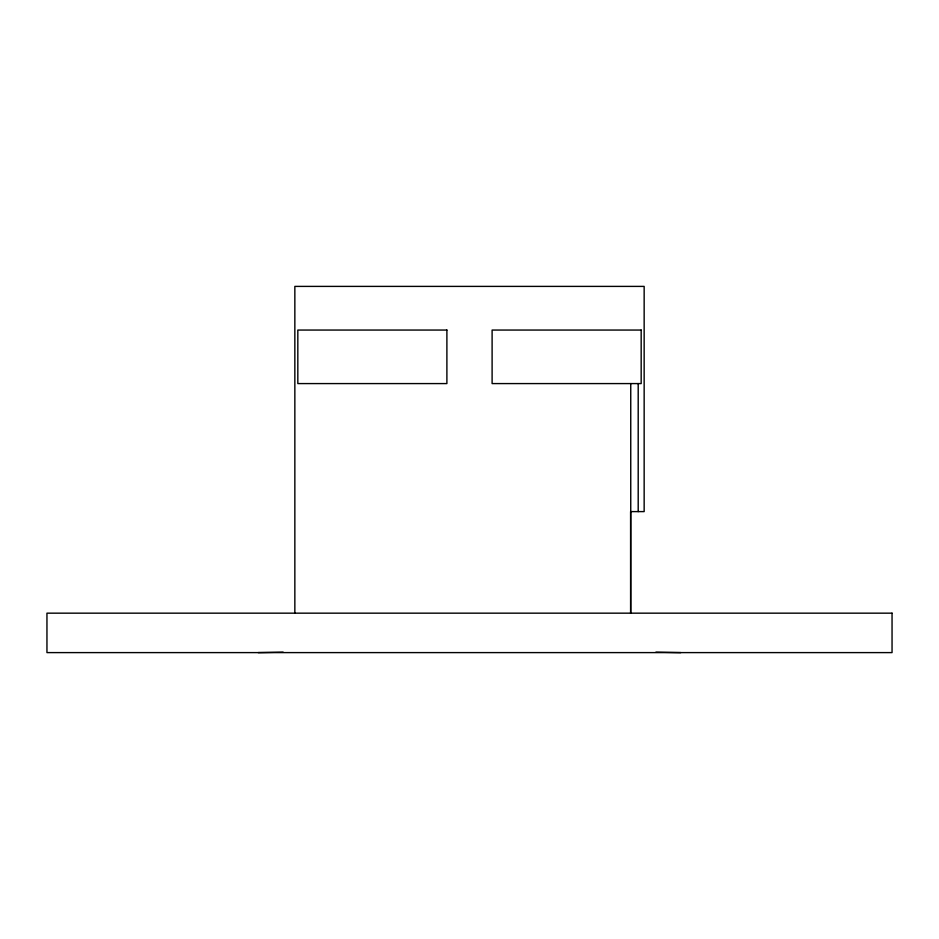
<?xml version="1.0" encoding="UTF-8"?>
<svg xmlns="http://www.w3.org/2000/svg" width="939" height="939" viewBox="0 0 939 939"><rect width="100%" height="100%" fill="white"/><g stroke="black" fill="none" stroke-linecap="round" stroke-linejoin="round"><path stroke-width="1.41" d="M258.225 652.605L283.144 652.136M655.915 652.136L680.775 652.605M638.203 383.582L638.203 511.602M630.75 383.582L630.75 613.167M630.597 613.167L630.597 511.602L644.154 511.602L644.154 286.395L294.846 286.395L294.846 613.167M446.894 330.058L297.827 330.058L297.827 383.582L446.894 383.582L446.894 330.058M641.173 330.058L492.106 330.058L492.106 383.582L641.173 383.582L641.173 330.058M892.05 613.167L46.95 613.167L46.95 652.605L892.05 652.605L892.05 613.167"/></g></svg>
